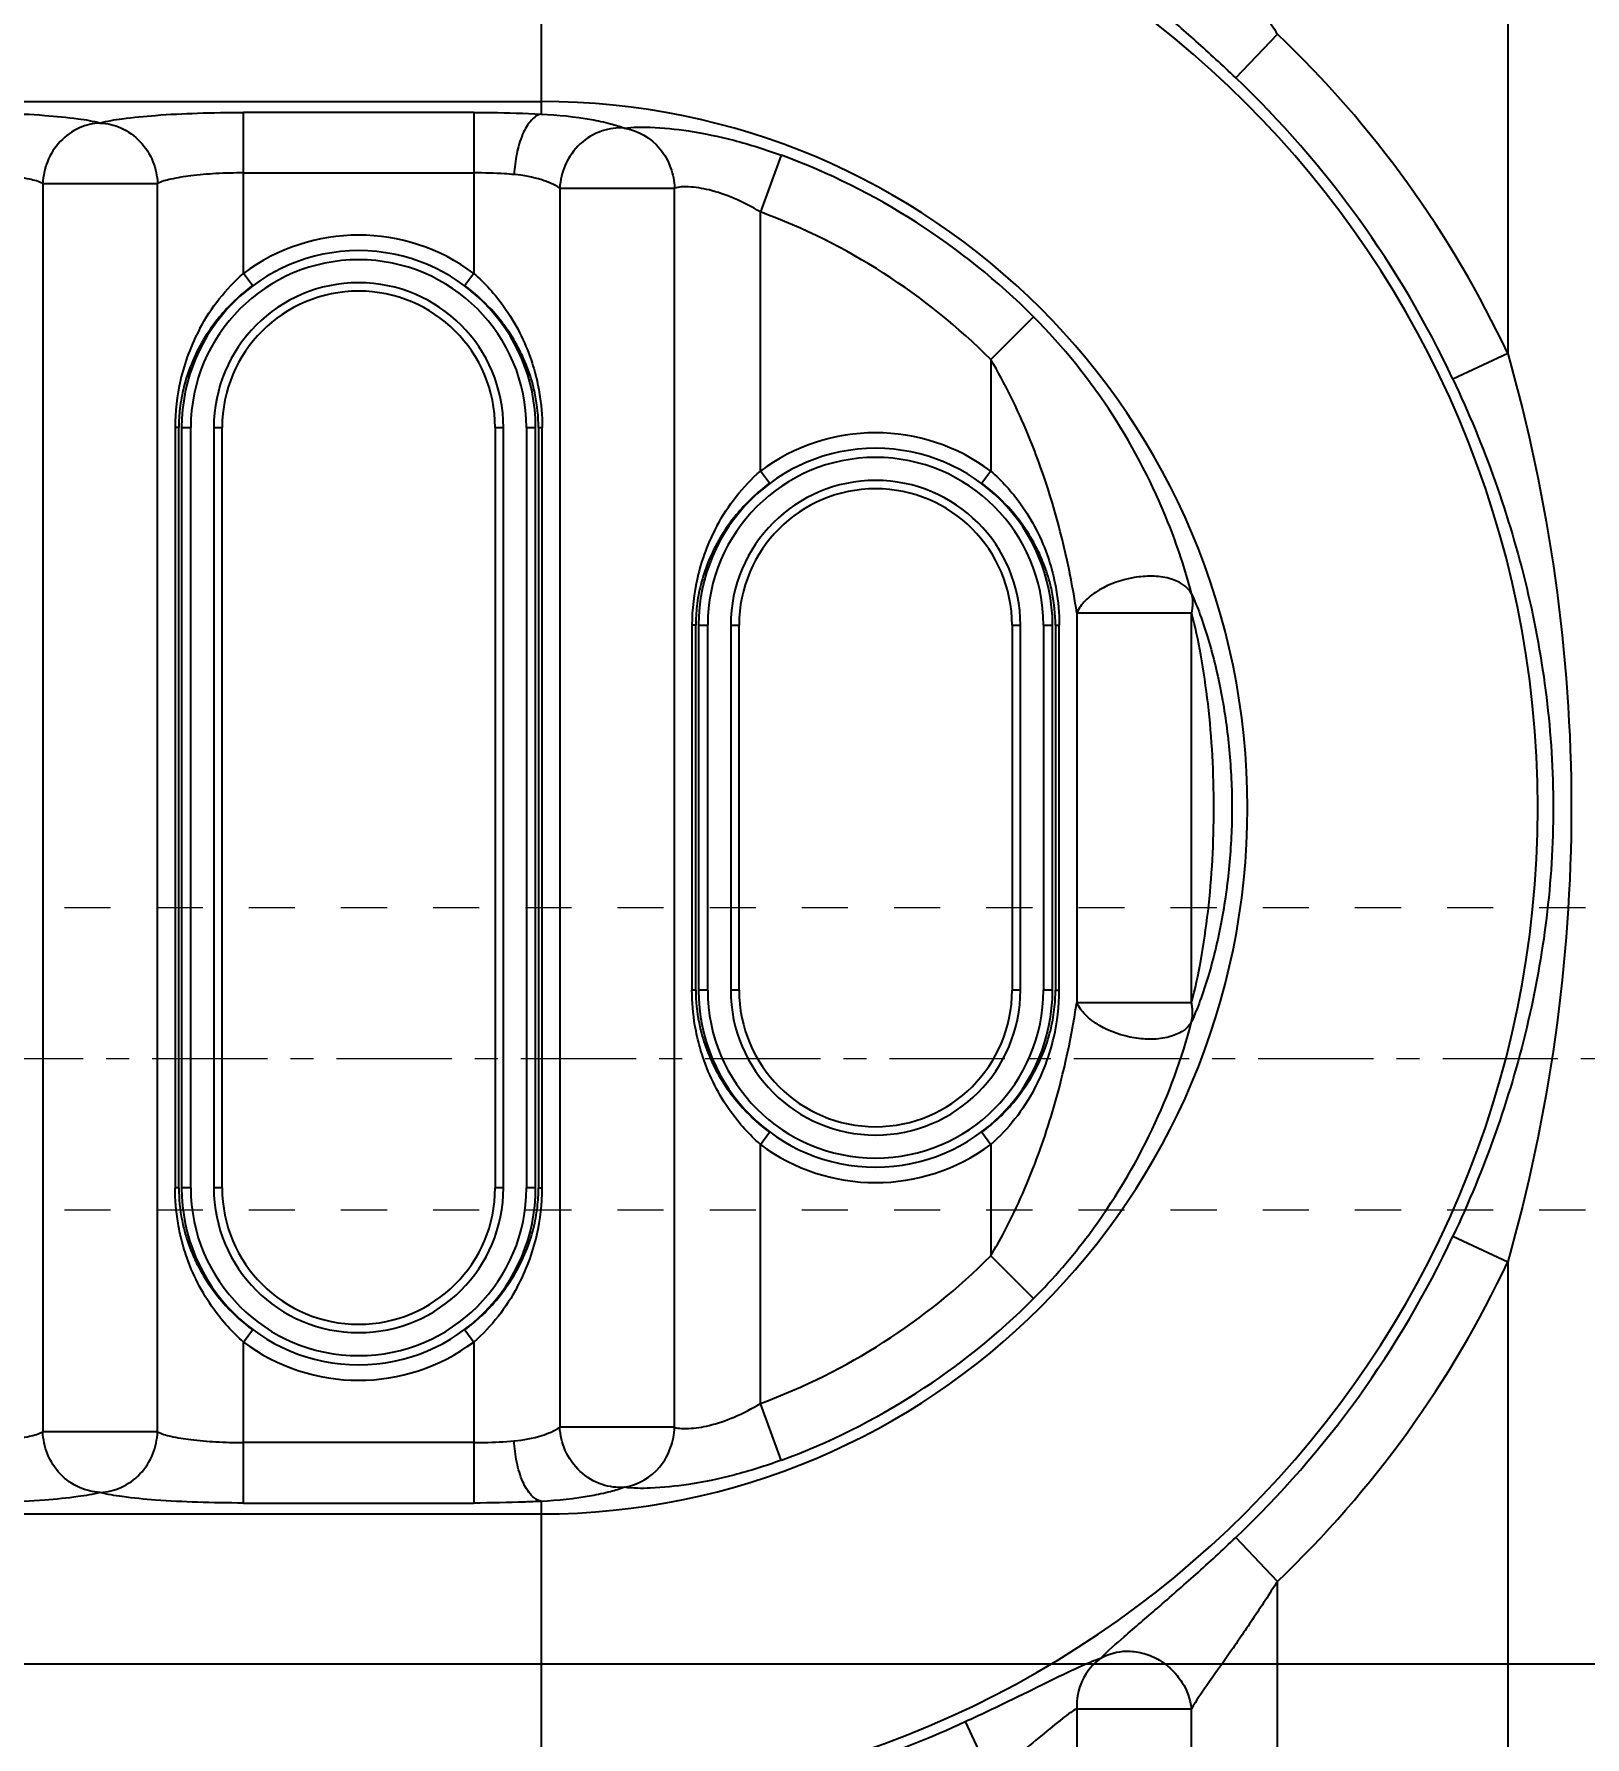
# Model space of a CAD drawing. Header units: millimetres. Extents: x 699 to 6116, y -3115 to -1923.
# Drawn here: x 1134.2 to 1185.4, y -2390.5 to -2334.2 of the extents above; entities that cross this region are included whole.
import ezdxf

# ---------------------------------------------------------------- set-up
doc = ezdxf.new("R2010")
doc.units = ezdxf.units.MM
doc.header["$LTSCALE"] = 16.335
doc.header["$PDMODE"] = 3
doc.header["$PDSIZE"] = 0.3125
doc.linetypes.add('CENTER', pattern=[0.6, 0.375, -0.075, 0.075, -0.075])
doc.linetypes.add('HIDDEN', pattern=[0.2, 0.1, -0.1])
doc.layers.get('0').update_dxf_attribs({"linetype": 'CONTINUOUS'})
doc.layers.get('Defpoints').update_dxf_attribs({"linetype": 'CONTINUOUS'})
doc.layers.add('cool', color=153, linetype='HIDDEN', lineweight=9)
doc.styles.get("Standard").update_dxf_attribs({"font": 'txt', "width": 0.8})
doc.dimstyles.get("Standard").update_dxf_attribs({"dimtxt": 0.15625, "dimasz": 0.1875, "dimexe": 0.125, "dimexo": 0.0625, "dimtad": 0, "dimtih": 1, "dimtoh": 1, "dimdsep": 46, "dimtxsty": 'Standard', "dimcen": 0.09, "dimadec": 0, "dimazin": 0, "dimtp": 0.01, "dimtm": 0.01, "dimtfac": 1, "dimtofl": 0, "dimtmove": 0, "dimatfit": 3, "dimfxl": 0, "dimtolj": 1, "dimarcsym": 0})

# ---------------------------------------------------------------- blocks, each defined once
blk = doc.blocks.new('*D747')
at = {"color": 4, "lineweight": -2}
blk.add_line((1126.21, -2388.043), (1336.786, -2388.043), dxfattribs=at)
at = {"layer": 'Defpoints', "color": 0}
for p in [(1126.147, -2388.043), (1336.786, -2388.043), (1045.847, -2423.043)]:
    blk.add_point(p, dxfattribs=at)
at = {"color": 6, "insert": (1351.452, -2388.043), "char_height": 10, "attachment_point": 5}
blk.add_mtext('\\A1;35.00', dxfattribs=at)
blk = doc.blocks.new('*D748')
at = {"color": 4, "lineweight": -2}
blk.add_line((1126.21, -2331.543), (1336.786, -2331.543), dxfattribs=at)
at = {"layer": 'Defpoints', "color": 0}
for p in [(1126.147, -2331.543), (1336.786, -2331.543), (1045.847, -2423.043)]:
    blk.add_point(p, dxfattribs=at)
at = {"color": 6, "insert": (1350.786, -2331.543), "char_height": 10, "attachment_point": 5}
blk.add_mtext('\\A1;91.50', dxfattribs=at)

msp = doc.modelspace()

# ---------------------------------------------------------------- linework, layer by layer
at = {"color": 7, "linetype": 'Continuous'}
for p, q in [((1182.884, -2321.096), (1182.884, -2344.713)), ((1150.922, -2326.364), (1150.922, -2336.797)), ((1173.889, -2335.601), (1175.268, -2334.152)), ((1114.562, -2336.381), (1150.922, -2336.381)), ((1141.081, -2342.066), (1141.081, -2336.743)), ((1148.697, -2336.743), (1141.081, -2336.743)), ((1148.697, -2336.743), (1148.697, -2342.066)), ((1158.865, -2338.158), (1158.174, -2340.035)), ((1134.447, -2339.094), (1134.447, -2380.375)), ((1134.447, -2339.094), (1138.238, -2339.094)), ((1138.238, -2380.375), (1138.238, -2339.094)), ((1141.081, -2338.743), (1148.697, -2338.743)), ((1151.54, -2339.248), (1155.331, -2339.248)), ((1151.54, -2339.248), (1151.54, -2380.221)), ((1155.331, -2380.221), (1155.331, -2339.248)), ((1158.174, -2348.601), (1158.174, -2340.035)), ((1141.381, -2342.468), (1141.081, -2342.066)), ((1148.697, -2342.066), (1148.397, -2342.468)), ((1167.207, -2343.504), (1165.79, -2344.916)), ((1182.884, -2344.713), (1181.074, -2345.564)), ((1165.79, -2344.916), (1165.79, -2348.601)), ((1138.942, -2347.166), (1138.818, -2347.166)), ((1138.818, -2347.166), (1138.818, -2372.303)), ((1138.942, -2372.303), (1138.942, -2347.166)), ((1139.037, -2347.166), (1139.338, -2347.166)), ((1139.037, -2347.166), (1139.037, -2372.303)), ((1139.338, -2372.303), (1139.338, -2347.166)), ((1140.099, -2347.166), (1140.375, -2347.166)), ((1140.099, -2347.166), (1140.099, -2372.303)), ((1140.375, -2372.303), (1140.375, -2347.166)), ((1149.403, -2347.166), (1149.678, -2347.166)), ((1149.403, -2347.166), (1149.403, -2372.303)), ((1149.678, -2372.303), (1149.678, -2347.166)), ((1150.439, -2347.166), (1150.74, -2347.166)), ((1150.439, -2347.166), (1150.439, -2372.303)), ((1150.74, -2372.303), (1150.74, -2347.166)), ((1150.836, -2347.166), (1150.96, -2347.166)), ((1150.836, -2347.166), (1150.836, -2372.303)), ((1150.96, -2372.303), (1150.96, -2347.166)), ((1158.474, -2349.003), (1158.174, -2348.601)), ((1165.79, -2348.601), (1165.49, -2349.003)), ((1156.035, -2353.702), (1155.911, -2353.702)), ((1155.911, -2353.702), (1155.911, -2365.768)), ((1156.035, -2365.768), (1156.035, -2353.702)), ((1156.131, -2353.702), (1156.432, -2353.702)), ((1156.131, -2353.702), (1156.131, -2365.768)), ((1156.432, -2365.768), (1156.432, -2353.702)), ((1157.193, -2353.702), (1157.469, -2353.702)), ((1157.193, -2353.702), (1157.193, -2365.768)), ((1157.469, -2365.768), (1157.469, -2353.702)), ((1166.496, -2353.702), (1166.772, -2353.702)), ((1166.496, -2353.702), (1166.496, -2365.768)), ((1166.772, -2365.768), (1166.772, -2353.702)), ((1167.533, -2353.702), (1167.834, -2353.702)), ((1167.533, -2353.702), (1167.533, -2365.768)), ((1167.834, -2365.768), (1167.834, -2353.702)), ((1167.929, -2353.702), (1168.054, -2353.702)), ((1167.929, -2353.702), (1167.929, -2365.768)), ((1168.054, -2365.768), (1168.054, -2353.702)), ((1168.634, -2353.287), (1172.425, -2353.287)), ((1168.634, -2353.287), (1168.634, -2366.182)), ((1172.425, -2366.182), (1172.425, -2353.287)), ((1156.035, -2365.768), (1155.911, -2365.768)), ((1156.432, -2365.768), (1156.131, -2365.768)), ((1157.469, -2365.768), (1157.193, -2365.768)), ((1166.772, -2365.768), (1166.496, -2365.768)), ((1167.834, -2365.768), (1167.533, -2365.768)), ((1167.929, -2365.768), (1168.054, -2365.768)), ((1172.425, -2366.182), (1168.634, -2366.182)), ((1158.174, -2370.868), (1158.474, -2370.466)), ((1165.49, -2370.466), (1165.79, -2370.868)), ((1158.174, -2379.434), (1158.174, -2370.868)), ((1165.79, -2370.868), (1165.79, -2374.553)), ((1138.942, -2372.303), (1138.818, -2372.303)), ((1139.338, -2372.303), (1139.037, -2372.303)), ((1140.375, -2372.303), (1140.099, -2372.303)), ((1149.678, -2372.303), (1149.403, -2372.303)), ((1150.74, -2372.303), (1150.439, -2372.303)), ((1150.836, -2372.303), (1150.96, -2372.303)), ((1181.074, -2373.905), (1182.884, -2374.756)), ((1167.207, -2375.965), (1165.79, -2374.554)), ((1182.884, -2374.756), (1182.884, -2398.374)), ((1141.081, -2377.404), (1141.381, -2377.002)), ((1141.081, -2382.727), (1141.081, -2377.404)), ((1148.397, -2377.002), (1148.697, -2377.404)), ((1148.697, -2377.404), (1148.697, -2382.727)), ((1158.865, -2381.311), (1158.174, -2379.434)), ((1155.331, -2380.221), (1151.54, -2380.221)), ((1138.238, -2380.375), (1134.447, -2380.375)), ((1148.697, -2380.727), (1141.081, -2380.727)), ((1141.081, -2382.727), (1148.697, -2382.727)), ((1150.922, -2382.672), (1150.922, -2393.105)), ((1114.562, -2383.089), (1150.922, -2383.089)), ((1175.268, -2385.317), (1173.889, -2383.869)), ((1175.268, -2398.374), (1175.268, -2385.317)), ((1168.634, -2389.53), (1172.425, -2389.53)), ((1168.634, -2389.53), (1168.634, -2442.556)), ((1172.425, -2442.556), (1172.425, -2389.53)), ((1164.948, -2389.954), (1165.79, -2391.768))]:
    msp.add_line(p, q, dxfattribs=at)
for centre, radius, start, end in [((1150.922, -2359.735), 32.954, 270, 90), ((1150.922, -2359.735), 35.316, 25.1725, 46.419), ((1150.922, -2359.735), 33.316, 25.1725, 46.419), ((1150.922, -2359.735), 23.354, 270, 90), ((1150.922, -2359.735), 22.992, 44.9042, 69.7884), ((1150.922, -2359.735), 20.992, 44.9042, 69.7884), ((1144.889, -2347.166), 6.365, 53.254, 126.746), ((1144.889, -2347.166), 5.852, 0, 180), ((1144.889, -2347.166), 5.551, 0, 180), ((1144.889, -2347.166), 4.79, 0, 180), ((1145.123, -2347.493), 6.265, 126.6715, 140.6233), ((1144.648, -2347.5), 6.275, 42.4543, 53.3202), ((1144.889, -2347.166), 4.514, 0, 180), ((1144.993, -2347.385), 6.097, 140.6354, 149.1366), ((1145.683, -2347.133), 6.86, 151.7095, 167.0764), ((1144.846, -2347.296), 5.924, 149.1427, 157.8689), ((1144.667, -2347.223), 5.732, 157.8753, 165.8913), ((1145.803, -2347.17), 6.985, 167.0025, 179.9679), ((1144.506, -2347.181), 5.565, 165.906, 173.2916), ((1145.205, -2347.183), 5.631, 0.1707, 11.287), ((1144.397, -2347.166), 5.455, 173.3051, 179.994), ((1161.982, -2353.702), 6.365, 53.254, 126.746), ((1161.982, -2353.702), 5.852, 0, 180), ((1161.982, -2353.702), 5.551, 0, 180), ((1161.982, -2353.702), 4.79, 0, 180), ((1162.216, -2354.028), 6.265, 126.6715, 140.6233), ((1161.982, -2353.702), 4.514, 0, 180), ((1161.742, -2354.036), 6.275, 42.4543, 53.3202), ((1162.087, -2353.921), 6.097, 140.6354, 149.1366), ((1162.776, -2353.669), 6.86, 151.7095, 167.0764), ((1161.939, -2353.832), 5.924, 149.1427, 157.8689), ((1161.761, -2353.758), 5.732, 157.8753, 165.8913), ((1162.896, -2353.706), 6.985, 167.0025, 179.9679), ((1161.599, -2353.716), 5.565, 165.906, 173.2916), ((1162.32, -2353.719), 5.609, 0.1766, 11.2831), ((1161.491, -2353.702), 5.455, 173.3051, 179.994), ((1161.666, -2365.751), 5.631, 180.1708, 191.287), ((1161.982, -2365.768), 5.852, 180, 0), ((1161.982, -2365.768), 5.551, 180, 360), ((1161.982, -2365.768), 4.79, 180, 360), ((1161.982, -2365.768), 4.514, 180, 0), ((1161.068, -2365.764), 6.985, 347.0025, 359.9679), ((1162.474, -2365.767), 5.455, 353.3051, 359.994), ((1162.365, -2365.753), 5.565, 345.906, 353.2916), ((1162.204, -2365.711), 5.732, 337.8753, 345.8913), ((1161.188, -2365.801), 6.86, 331.7095, 347.0764), ((1162.026, -2365.638), 5.924, 329.1427, 337.8689), ((1161.878, -2365.549), 6.097, 320.6354, 329.1366), ((1161.749, -2365.441), 6.265, 306.6715, 320.6233), ((1162.223, -2365.433), 6.275, 222.4543, 233.3202), ((1161.982, -2365.768), 6.365, 233.254, 306.746), ((1144.573, -2372.287), 5.631, 180.1708, 191.287), ((1144.889, -2372.303), 5.852, 180, 0), ((1144.889, -2372.303), 5.551, 180, 360), ((1144.889, -2372.303), 4.79, 180, 360), ((1144.889, -2372.303), 4.514, 180, 0), ((1143.975, -2372.299), 6.985, 347.0025, 359.9679), ((1145.381, -2372.303), 5.455, 353.3051, 359.994), ((1145.272, -2372.289), 5.565, 345.906, 353.2916), ((1144.095, -2372.336), 6.86, 331.7095, 347.0764), ((1145.11, -2372.247), 5.732, 337.8753, 345.8913), ((1150.922, -2359.735), 33.316, 313.581, 334.8275), ((1144.932, -2372.173), 5.924, 329.1427, 337.8689), ((1150.922, -2359.735), 20.992, 290.2116, 315.0958), ((1150.922, -2359.735), 35.316, 313.581, 334.8275), ((1144.784, -2372.084), 6.097, 320.6354, 329.1366), ((1145.129, -2371.969), 6.275, 222.4543, 233.3202), ((1144.655, -2371.977), 6.265, 306.6715, 320.6233), ((1150.922, -2359.735), 22.992, 290.2116, 315.0958), ((1144.889, -2372.303), 6.365, 233.254, 306.746), ((1150.922, -2359.735), 33.316, 281.8507, 294.8986)]:
    msp.add_arc(centre, radius, start, end, dxfattribs=at)
for points, knots in [([(1172.425, -2329.94), (1172.582, -2330.205), (1172.995, -2330.8), (1173.686, -2331.774), (1174.471, -2332.917), (1175.002, -2333.73), (1175.268, -2334.152)], [0, 0, 0, 0, 0.182199, 0.426898, 0.705371, 1, 1, 1, 1]), ([(1173.889, -2335.601), (1173.456, -2335.189), (1172.602, -2334.401), (1171.362, -2333.318), (1170.412, -2332.51), (1169.787, -2331.959), (1169.533, -2331.721), (1169.43, -2331.61)], [0, 0, 0, 0, 0.299412, 0.582412, 0.825392, 0.924235, 1, 1, 1, 1]), ([(1131.603, -2336.743), (1132.112, -2336.742), (1133.08, -2336.758), (1134.419, -2336.823), (1135.492, -2336.927), (1136.105, -2337.024), (1136.342, -2337.094)], [0, 0, 0, 0, 0.320374, 0.610618, 0.844066, 1, 1, 1, 1]), ([(1136.342, -2337.094), (1136.579, -2337.024), (1137.193, -2336.927), (1138.265, -2336.823), (1139.604, -2336.758), (1140.573, -2336.742), (1141.081, -2336.743)], [0, 0, 0, 0, 0.155949, 0.389404, 0.679649, 1, 1, 1, 1]), ([(1148.697, -2336.743), (1148.889, -2336.743), (1149.63, -2336.747), (1150.372, -2336.769), (1150.922, -2336.797)], [0, 0, 0, 0, 0.258385, 1, 1, 1, 1]), ([(1150.922, -2336.798), (1150.799, -2336.823), (1150.533, -2337.022), (1150.274, -2337.495), (1150.098, -2338.113), (1150.041, -2338.567), (1150.032, -2338.797)], [0, 0, 0, 0, 0.164224, 0.404157, 0.699055, 1, 1, 1, 1]), ([(1150.922, -2336.797), (1151.478, -2336.824), (1152.251, -2336.901), (1153.166, -2337.095), (1153.529, -2337.204), (1153.679, -2337.263)], [0, 0, 0, 0, 0.59581, 0.827079, 1, 1, 1, 1]), ([(1136.342, -2337.094), (1136.108, -2337.103), (1135.614, -2337.22), (1134.984, -2337.673), (1134.562, -2338.338), (1134.455, -2338.849), (1134.447, -2339.094)], [0, 0, 0, 0, 0.233579, 0.491555, 0.754782, 1, 1, 1, 1]), ([(1136.342, -2337.094), (1136.576, -2337.103), (1137.07, -2337.22), (1137.7, -2337.673), (1138.122, -2338.338), (1138.229, -2338.849), (1138.238, -2339.094)], [0, 0, 0, 0, 0.233579, 0.491555, 0.754782, 1, 1, 1, 1]), ([(1153.679, -2337.263), (1153.431, -2337.242), (1152.889, -2337.311), (1152.173, -2337.747), (1151.682, -2338.44), (1151.552, -2338.986), (1151.54, -2339.248)], [0, 0, 0, 0, 0.231449, 0.491136, 0.756519, 1, 1, 1, 1]), ([(1153.679, -2337.263), (1153.961, -2337.222), (1154.673, -2337.221), (1155.885, -2337.346), (1157.338, -2337.65), (1158.35, -2337.969), (1158.865, -2338.158)], [0, 0, 0, 0, 0.161362, 0.400498, 0.689093, 1, 1, 1, 1]), ([(1153.679, -2337.263), (1154.125, -2337.334), (1154.789, -2337.728), (1155.232, -2338.549), (1155.327, -2339.019), (1155.331, -2339.248)], [0, 0, 0, 0, 0.490197, 0.75126, 1, 1, 1, 1]), ([(1134.447, -2339.094), (1134.309, -2339.026), (1133.94, -2338.927), (1133.295, -2338.823), (1132.491, -2338.758), (1131.908, -2338.743), (1131.603, -2338.743)], [0, 0, 0, 0, 0.159969, 0.39318, 0.681951, 1, 1, 1, 1]), ([(1141.081, -2338.743), (1140.776, -2338.743), (1140.193, -2338.758), (1139.389, -2338.823), (1138.744, -2338.927), (1138.375, -2339.026), (1138.238, -2339.094)], [0, 0, 0, 0, 0.318055, 0.606823, 0.840028, 1, 1, 1, 1]), ([(1150.032, -2338.797), (1149.926, -2338.788), (1149.482, -2338.755), (1149.036, -2338.743), (1148.697, -2338.743)], [0, 0, 0, 0, 0.238622, 1, 1, 1, 1]), ([(1151.54, -2339.248), (1151.362, -2339.123), (1150.862, -2338.924), (1150.342, -2338.824), (1150.032, -2338.797)], [0, 0, 0, 0, 0.411443, 1, 1, 1, 1]), ([(1158.174, -2340.035), (1157.896, -2339.864), (1157.345, -2339.581), (1156.54, -2339.299), (1155.872, -2339.194), (1155.479, -2339.205), (1155.331, -2339.248)], [0, 0, 0, 0, 0.326218, 0.615864, 0.846055, 1, 1, 1, 1]), ([(1150.437, -2345.107), (1150.371, -2344.939), (1150.071, -2344.275), (1149.648, -2343.668), (1149.278, -2343.264)], [0, 0, 0, 0, 0.248204, 1, 1, 1, 1]), ([(1149.677, -2343.147), (1150.072, -2343.698), (1150.492, -2344.523), (1150.736, -2345.398), (1150.787, -2345.623)], [0, 0, 0, 0, 0.746536, 1, 1, 1, 1]), ([(1172.429, -2352.662), (1172.222, -2351.856), (1171.541, -2349.802), (1169.904, -2346.629), (1168.189, -2344.49), (1167.207, -2343.504)], [0, 0, 0, 0, 0.234473, 0.607893, 1, 1, 1, 1]), ([(1182.884, -2344.713), (1184.256, -2349.579), (1185.716, -2359.734), (1184.256, -2369.89), (1182.884, -2374.756)], [0, 0, 0, 0, 0.499981, 1, 1, 1, 1]), ([(1150.727, -2346.081), (1150.71, -2345.997), (1150.636, -2345.666), (1150.531, -2345.342), (1150.437, -2345.107)], [0, 0, 0, 0, 0.253093, 1, 1, 1, 1]), ([(1167.367, -2348.277), (1167.26, -2347.983), (1166.812, -2346.828), (1166.265, -2345.71), (1165.79, -2344.916)], [0, 0, 0, 0, 0.252453, 1, 1, 1, 1]), ([(1150.787, -2345.623), (1150.815, -2345.747), (1150.915, -2346.256), (1150.96, -2346.775), (1150.96, -2347.166)], [0, 0, 0, 0, 0.246522, 1, 1, 1, 1]), ([(1181.074, -2345.564), (1182.112, -2347.773), (1183.775, -2352.402), (1184.693, -2359.735), (1183.775, -2367.067), (1182.112, -2371.696), (1181.074, -2373.905)], [0, 0, 0, 0, 0.250063, 0.500001, 0.749938, 1, 1, 1, 1]), ([(1168.634, -2353.287), (1168.571, -2352.87), (1168.272, -2351.172), (1167.813, -2349.5), (1167.367, -2348.277)], [0, 0, 0, 0, 0.244341, 1, 1, 1, 1]), ([(1167.531, -2351.643), (1167.464, -2351.475), (1167.164, -2350.811), (1166.741, -2350.204), (1166.372, -2349.8)], [0, 0, 0, 0, 0.248204, 1, 1, 1, 1]), ([(1166.771, -2349.683), (1167.166, -2350.233), (1167.586, -2351.059), (1167.829, -2351.934), (1167.88, -2352.159)], [0, 0, 0, 0, 0.746536, 1, 1, 1, 1]), ([(1167.82, -2352.616), (1167.803, -2352.532), (1167.729, -2352.202), (1167.624, -2351.878), (1167.531, -2351.643)], [0, 0, 0, 0, 0.253093, 1, 1, 1, 1]), ([(1172.429, -2352.662), (1172.294, -2352.395), (1171.792, -2352.133), (1171.118, -2352.063), (1170.319, -2352.125), (1169.544, -2352.391), (1168.922, -2352.848), (1168.7, -2353.14), (1168.634, -2353.287)], [0, 0, 0, 0, 0.20583, 0.338374, 0.472036, 0.753715, 0.888756, 1, 1, 1, 1]), ([(1167.88, -2352.159), (1167.908, -2352.283), (1168.009, -2352.792), (1168.053, -2353.311), (1168.053, -2353.702)], [0, 0, 0, 0, 0.246522, 1, 1, 1, 1]), ([(1172.429, -2352.662), (1172.465, -2352.814), (1172.473, -2353.029), (1172.437, -2353.235), (1172.425, -2353.287)], [0, 0, 0, 0, 0.744754, 1, 1, 1, 1]), ([(1172.429, -2352.662), (1172.533, -2352.886), (1172.729, -2353.381), (1173.087, -2354.467), (1173.444, -2355.958), (1173.706, -2357.825), (1173.794, -2359.735), (1173.706, -2361.644), (1173.444, -2363.511), (1173.087, -2365.002), (1172.729, -2366.089), (1172.533, -2366.583), (1172.429, -2366.807)], [0, 0, 0, 0, 0.051096, 0.110079, 0.236857, 0.367826, 0.5, 0.632174, 0.763143, 0.889921, 0.948904, 1, 1, 1, 1]), ([(1172.425, -2366.182), (1172.555, -2365.727), (1172.763, -2364.723), (1173.076, -2362.577), (1173.227, -2359.735), (1173.076, -2356.892), (1172.763, -2354.746), (1172.555, -2353.742), (1172.425, -2353.287)], [0, 0, 0, 0, 0.109264, 0.235822, 0.49998, 0.764147, 0.890714, 1, 1, 1, 1]), ([(1156.085, -2367.311), (1156.056, -2367.186), (1155.956, -2366.678), (1155.911, -2366.158), (1155.911, -2365.768)], [0, 0, 0, 0, 0.246522, 1, 1, 1, 1]), ([(1167.368, -2371.188), (1167.518, -2370.778), (1168.062, -2369.143), (1168.442, -2367.454), (1168.634, -2366.182)], [0, 0, 0, 0, 0.253674, 1, 1, 1, 1]), ([(1172.429, -2366.807), (1172.294, -2367.074), (1171.791, -2367.336), (1171.118, -2367.406), (1170.319, -2367.344), (1169.544, -2367.078), (1168.922, -2366.621), (1168.7, -2366.33), (1168.634, -2366.182)], [0, 0, 0, 0, 0.205831, 0.33838, 0.472046, 0.753724, 0.888762, 1, 1, 1, 1]), ([(1172.429, -2366.807), (1172.465, -2366.656), (1172.473, -2366.44), (1172.437, -2366.234), (1172.425, -2366.182)], [0, 0, 0, 0, 0.744754, 1, 1, 1, 1]), ([(1156.144, -2366.853), (1156.161, -2366.937), (1156.235, -2367.268), (1156.34, -2367.591), (1156.434, -2367.826)], [0, 0, 0, 0, 0.253093, 1, 1, 1, 1]), ([(1167.207, -2375.965), (1167.867, -2375.303), (1169.364, -2373.565), (1171.203, -2370.503), (1172.115, -2368.032), (1172.429, -2366.807)], [0, 0, 0, 0, 0.263307, 0.643738, 1, 1, 1, 1]), ([(1157.194, -2369.787), (1156.799, -2369.236), (1156.379, -2368.41), (1156.135, -2367.535), (1156.085, -2367.311)], [0, 0, 0, 0, 0.746536, 1, 1, 1, 1]), ([(1156.434, -2367.826), (1156.501, -2367.994), (1156.8, -2368.658), (1157.223, -2369.265), (1157.593, -2369.669)], [0, 0, 0, 0, 0.248204, 1, 1, 1, 1]), ([(1165.79, -2374.553), (1165.947, -2374.291), (1166.553, -2373.209), (1167.048, -2372.066), (1167.368, -2371.188)], [0, 0, 0, 0, 0.246572, 1, 1, 1, 1]), ([(1138.991, -2373.846), (1138.963, -2373.722), (1138.863, -2373.213), (1138.818, -2372.694), (1138.818, -2372.303)], [0, 0, 0, 0, 0.246522, 1, 1, 1, 1]), ([(1139.051, -2373.389), (1139.068, -2373.473), (1139.142, -2373.803), (1139.247, -2374.127), (1139.34, -2374.362)], [0, 0, 0, 0, 0.253093, 1, 1, 1, 1]), ([(1140.1, -2376.322), (1139.705, -2375.772), (1139.286, -2374.946), (1139.042, -2374.071), (1138.991, -2373.846)], [0, 0, 0, 0, 0.746536, 1, 1, 1, 1]), ([(1139.34, -2374.362), (1139.407, -2374.53), (1139.707, -2375.194), (1140.13, -2375.801), (1140.499, -2376.205)], [0, 0, 0, 0, 0.248204, 1, 1, 1, 1]), ([(1155.331, -2380.221), (1155.479, -2380.265), (1155.872, -2380.275), (1156.54, -2380.171), (1157.345, -2379.889), (1157.896, -2379.605), (1158.174, -2379.434)], [0, 0, 0, 0, 0.153943, 0.384136, 0.67378, 1, 1, 1, 1]), ([(1150.032, -2380.672), (1150.342, -2380.645), (1150.862, -2380.545), (1151.362, -2380.346), (1151.54, -2380.221)], [0, 0, 0, 0, 0.588445, 1, 1, 1, 1]), ([(1153.679, -2382.206), (1153.431, -2382.227), (1152.889, -2382.158), (1152.173, -2381.723), (1151.682, -2381.03), (1151.552, -2380.483), (1151.54, -2380.221)], [0, 0, 0, 0, 0.231447, 0.491134, 0.756518, 1, 1, 1, 1]), ([(1153.679, -2382.206), (1154.125, -2382.135), (1154.789, -2381.741), (1155.232, -2380.92), (1155.327, -2380.45), (1155.331, -2380.221)], [0, 0, 0, 0, 0.490197, 0.751259, 1, 1, 1, 1]), ([(1131.603, -2380.727), (1131.908, -2380.727), (1132.491, -2380.711), (1133.295, -2380.646), (1133.94, -2380.542), (1134.309, -2380.443), (1134.447, -2380.375)], [0, 0, 0, 0, 0.318055, 0.606823, 0.840028, 1, 1, 1, 1]), ([(1136.342, -2382.375), (1136.108, -2382.366), (1135.614, -2382.249), (1134.984, -2381.796), (1134.562, -2381.132), (1134.455, -2380.621), (1134.447, -2380.375)], [0, 0, 0, 0, 0.233579, 0.491555, 0.754782, 1, 1, 1, 1]), ([(1136.342, -2382.375), (1136.576, -2382.366), (1137.07, -2382.249), (1137.7, -2381.796), (1138.122, -2381.132), (1138.229, -2380.621), (1138.238, -2380.375)], [0, 0, 0, 0, 0.233579, 0.491555, 0.754782, 1, 1, 1, 1]), ([(1138.238, -2380.375), (1138.375, -2380.443), (1138.744, -2380.542), (1139.389, -2380.646), (1140.193, -2380.711), (1140.776, -2380.727), (1141.081, -2380.727)], [0, 0, 0, 0, 0.159969, 0.39318, 0.681951, 1, 1, 1, 1]), ([(1148.697, -2380.727), (1148.812, -2380.727), (1149.257, -2380.722), (1149.703, -2380.701), (1150.032, -2380.672)], [0, 0, 0, 0, 0.258225, 1, 1, 1, 1]), ([(1150.922, -2382.672), (1150.801, -2382.647), (1150.545, -2382.449), (1150.277, -2381.991), (1150.101, -2381.369), (1150.042, -2380.908), (1150.032, -2380.672)], [0, 0, 0, 0, 0.16173, 0.394634, 0.69058, 1, 1, 1, 1]), ([(1158.865, -2381.311), (1158.35, -2381.5), (1157.338, -2381.819), (1155.885, -2382.123), (1154.673, -2382.248), (1153.961, -2382.248), (1153.679, -2382.206)], [0, 0, 0, 0, 0.310907, 0.599536, 0.838638, 1, 1, 1, 1]), ([(1136.342, -2382.375), (1136.105, -2382.445), (1135.492, -2382.542), (1134.419, -2382.646), (1133.08, -2382.711), (1132.112, -2382.727), (1131.603, -2382.727)], [0, 0, 0, 0, 0.155949, 0.389404, 0.679649, 1, 1, 1, 1]), ([(1141.081, -2382.727), (1140.573, -2382.727), (1139.604, -2382.711), (1138.265, -2382.646), (1137.193, -2382.542), (1136.579, -2382.445), (1136.342, -2382.375)], [0, 0, 0, 0, 0.320374, 0.610618, 0.844066, 1, 1, 1, 1]), ([(1153.679, -2382.206), (1153.529, -2382.265), (1153.166, -2382.374), (1152.251, -2382.568), (1151.478, -2382.645), (1150.922, -2382.672)], [0, 0, 0, 0, 0.172963, 0.404159, 1, 1, 1, 1]), ([(1150.922, -2382.672), (1150.745, -2382.681), (1150.004, -2382.714), (1149.262, -2382.727), (1148.697, -2382.727)], [0, 0, 0, 0, 0.238295, 1, 1, 1, 1]), ([(1169.43, -2387.859), (1169.671, -2387.609), (1170.299, -2387.059), (1171.36, -2386.152), (1172.601, -2385.069), (1173.456, -2384.281), (1173.889, -2383.869)], [0, 0, 0, 0, 0.174299, 0.417376, 0.700309, 1, 1, 1, 1]), ([(1175.268, -2385.317), (1175.001, -2385.74), (1174.47, -2386.554), (1173.685, -2387.696), (1172.994, -2388.67), (1172.582, -2389.264), (1172.425, -2389.53)], [0, 0, 0, 0, 0.294975, 0.573501, 0.81803, 1, 1, 1, 1]), ([(1164.948, -2389.954), (1165.423, -2389.734), (1166.328, -2389.304), (1167.578, -2388.69), (1168.493, -2388.241), (1169.085, -2387.98), (1169.325, -2387.888), (1169.43, -2387.859)], [0, 0, 0, 0, 0.316984, 0.607394, 0.844395, 0.93449, 1, 1, 1, 1]), ([(1169.429, -2387.859), (1169.167, -2388.046), (1168.744, -2388.567), (1168.623, -2389.217), (1168.633, -2389.53)], [0, 0, 0, 0, 0.507538, 1, 1, 1, 1]), ([(1169.43, -2387.859), (1169.682, -2387.711), (1170.159, -2387.583), (1170.809, -2387.669), (1171.326, -2387.87), (1171.773, -2388.209), (1172.213, -2388.735), (1172.39, -2389.22), (1172.425, -2389.53)], [0, 0, 0, 0, 0.219346, 0.349949, 0.488612, 0.629623, 0.766145, 1, 1, 1, 1]), ([(1168.634, -2389.53), (1168.563, -2389.565), (1168.405, -2389.671), (1168.022, -2389.96), (1167.443, -2390.44), (1166.656, -2391.085), (1166.088, -2391.538), (1165.79, -2391.768)], [0, 0, 0, 0, 0.065365, 0.156594, 0.398119, 0.688285, 1, 1, 1, 1])]:
    msp.add_open_spline(points, degree=3, knots=knots, dxfattribs=at)
for points in [[(1139.642, -2343.882), (1140.008, -2343.202), (1140.499, -2342.573), (1141.081, -2342.066)], [(1148.697, -2342.066), (1149.064, -2342.385), (1149.394, -2342.752), (1149.677, -2343.147)], [(1156.736, -2350.418), (1157.102, -2349.737), (1157.592, -2349.109), (1158.174, -2348.601)], [(1165.79, -2348.601), (1166.157, -2348.921), (1166.487, -2349.287), (1166.771, -2349.683)], [(1167.229, -2369.052), (1166.863, -2369.732), (1166.373, -2370.361), (1165.79, -2370.868)], [(1158.174, -2370.868), (1157.807, -2370.548), (1157.477, -2370.182), (1157.194, -2369.787)], [(1150.135, -2375.587), (1149.77, -2376.268), (1149.279, -2376.896), (1148.697, -2377.404)], [(1141.081, -2377.404), (1140.714, -2377.084), (1140.384, -2376.718), (1140.1, -2376.322)]]:
    msp.add_open_spline(points, degree=3, dxfattribs=at)
at = {"layer": 'cool', "ltscale": 0.932966}
for p, q in [((1316.517, -2363.043), (827.847, -2363.043)), ((1316.517, -2373.043), (827.847, -2373.043))]:
    msp.add_line(p, q, dxfattribs=at)
at = {"layer": 'cool', "color": 1, "linetype": 'CENTER', "ltscale": 0.621977}
msp.add_line((1330.847, -2368.043), (822.847, -2368.043), dxfattribs=at)

# ---------------------------------------------------------------- dimensions: what is measured, and where the dimension line sits
for feature_location, picture, middle in [((1126.147, -2331.543), '*D748', (1350.786, -2331.543)), ((1126.147, -2388.043), '*D747', (1351.452, -2388.043))]:
    dim = msp.add_ordinate_dim(feature_location=feature_location, offset=(210.639, 0), dtype=0, origin=(1045.847, -2423.043), dimstyle='Standard', override={"dimtxt": 10, "dimasz": 10, "dimgap": 0, "dimtih": 0, "dimtoh": 0, "dimzin": 0, "dimcen": 0, "dimclrd": 4, "dimclre": 4, "dimclrt": 6, "dimadec": 2, "dimtp": 0, "dimtm": 0, "dimtzin": 0})
    dim.commit()
    dim.dimension.update_dxf_attribs({"geometry": picture, "text_midpoint": middle})

doc.saveas('drawing.dxf')
